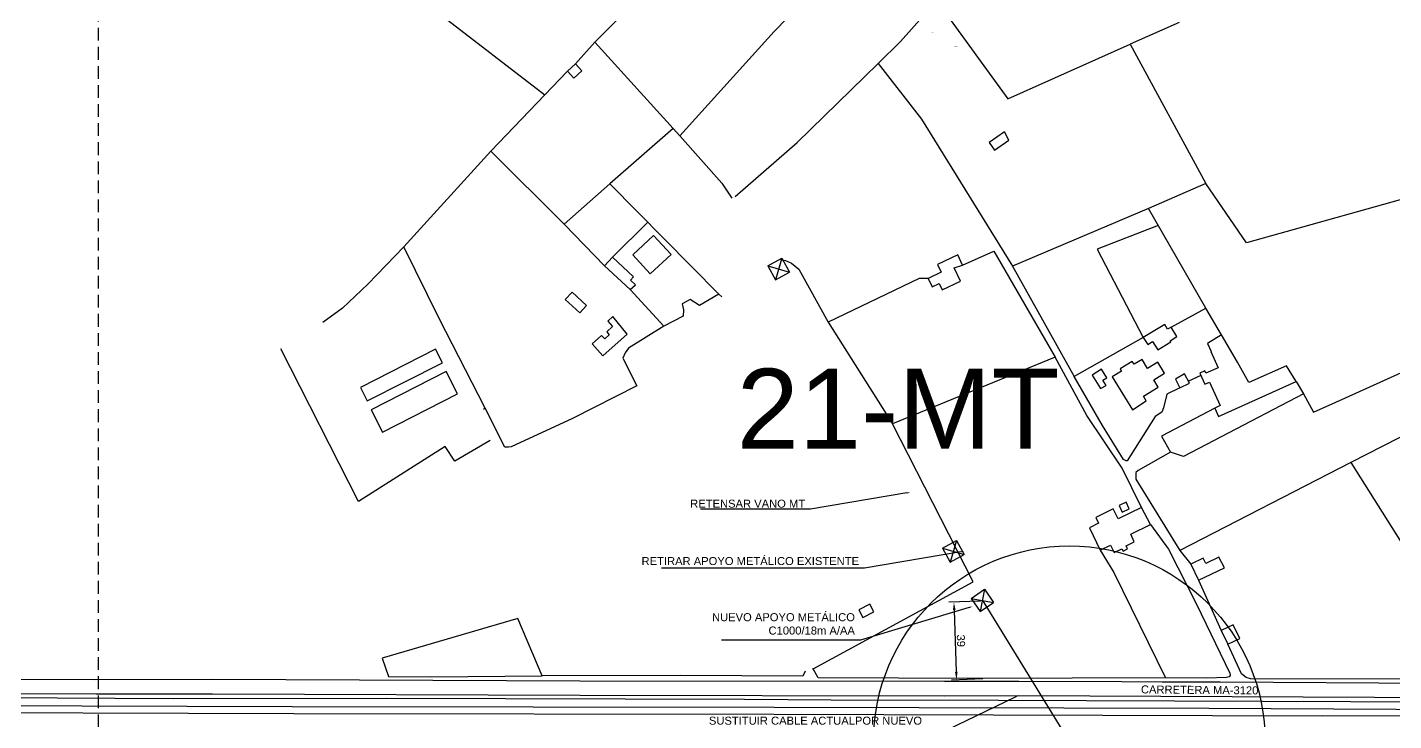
# Model space of a CAD drawing. Header units: millimetres. Extents: x 487814 to 495125, y 4392873 to 4398925.
# Drawn here: x 490261 to 490943, y 4396841 to 4397187 of the extents above; entities that cross this region are included whole.
import ezdxf
from ezdxf import colors
from ezdxf.entities.mleader import LeaderData, LeaderLine
from ezdxf.enums import TextEntityAlignment as Align
from ezdxf.math import Vec2, Vec3

# ---------------------------------------------------------------- set-up
doc = ezdxf.new("R2010")
doc.units = ezdxf.units.MM
doc.linetypes.add('TRAZOS2', pattern=[9.525, 6.35, -3.175])
for name, color, linetype in [('Acometida_rotulo', 7, 'Continuous'), ('Cartografia_Base', 8, 'Continuous'), ('MT_CABLE_DESMUNTATGE', 3, 'TANCA'), ('MT_CABLE_EXISTENT', 5, 'Continuous'), ('MT_CABLE_NOU', 1, 'Continuous'), ('MT_TEXTES', 7, 'Continuous'), ('SITUACIÓ', 4, 'Continuous'), ('Texto_Cartografia_Territorial', 7, 'Continuous'), ('Tramo_MT__15_S_E_Trazado', 5, 'TRAZOS2')]:
    doc.layers.add(name, color=color, linetype=linetype)
doc.styles.get("Standard").update_dxf_attribs({"font": 'arial.ttf'})
doc.linetypes.add('TANCA', pattern='A,1,[136,im3.shx,S=0.1,R=0,X=-0.1,Y=-0.1],0,[136,im3.shx,S=0.1,R=180,X=0.1,Y=0.1],0.0001', length=1.0001)
doc.dimstyles.new('im3', dxfattribs={"dimscale": 2, "dimtxt": 1, "dimasz": 1, "dimexe": 1.25, "dimexo": 0.625, "dimgap": 0.4, "dimtad": 1, "dimdsep": 46, "dimtxsty": 'Standard', "dimcen": 1, "dimclrd": 8, "dimclre": 8, "dimadec": 0, "dimazin": 0, "dimtfac": 1, "dimtmove": 0, "dimatfit": 3, "dimfxl": 1, "dimtfill": 1, "dimarcsym": 0})

# ---------------------------------------------------------------- blocks, each defined once
blk = doc.blocks.new('TM')
at = {"linetype": 'Continuous', "lineweight": -3}
for p, q in [((0.002, 0.002), (-0.002, -0.002)), ((-0.002, 0.002), (0.002, -0.002)), ((-0.002, 0.002), (-0.002, -0.002)), ((-0.002, 0.002), (0.002, 0.002)), ((0.002, 0.002), (0.002, -0.002)), ((-0.002, -0.002), (0.002, -0.002))]:
    blk.add_line(p, q, dxfattribs=at)
blk = doc.blocks.new('*D14')
at = {"layer": 'Defpoints', "color": 0, "transparency": 16777216}
for p in [(490738.04, 4396900.28), (490724.88, 4396860.98), (490739.32, 4396861.46)]:
    blk.add_point(p, dxfattribs=at)
at = {"layer": 'MT_TEXTES', "color": 8, "lineweight": -2, "transparency": 16777216}
for p, q in [((490736.79, 4396900.24), (490721.1, 4396899.72)), ((490723.73, 4396895.81), (490724.75, 4396864.98)), ((490738.07, 4396861.42), (490722.39, 4396860.9))]:
    blk.add_line(p, q, dxfattribs=at)
at = {"layer": 'MT_TEXTES', "color": 8, "transparency": 16777216}
for points in [[(490724.4, 4396895.83), (490723.07, 4396895.78), (490723.6, 4396899.8)], [(490725.42, 4396865), (490724.09, 4396864.96), (490724.88, 4396860.98)]]:
    blk.add_solid(points, dxfattribs=at)
at = {"layer": 'MT_TEXTES', "color": 0, "transparency": 16777216, "insert": (490727.09, 4396880.49), "char_height": 4, "attachment_point": 5, "rotation": 271.89001, "bg_fill": 3, "box_fill_scale": 1.1, "bg_fill_color": 256, "bg_fill_true_color": 13158600, "bg_fill_transparency": 0}
blk.add_mtext('39', dxfattribs=at)

msp = doc.modelspace()

# ---------------------------------------------------------------- linework, layer by layer
at = {"layer": 'Cartografia_Base'}
for p, q in [((490836.2, 4397189.22, 136.22), (490811.62, 4397178.53, 136.27)), ((490544.13, 4397179.46, 139.82), (490534.44, 4397168.67, 138.77)), ((490530.42, 4397164.92, 138.95), (490519.18, 4397153.23, 138.8)), ((490519.18, 4397153.23, 138.8), (490492.14, 4397125.1, 138.46)), ((490583.28, 4397136.38, 139.29), (490551.71, 4397108.66, 137.88)), ((490448.65, 4397077.31, 139.48), (490492.14, 4397125.1, 138.46)), ((490492.14, 4397125.1, 138.46), (490528.81, 4397088.55, 136.85)), ((490528.81, 4397088.55, 136.85), (490551.71, 4397108.66, 137.88)), ((490820.8, 4397096.44, 136.2), (490752.8, 4397067.52, 136.64)), ((490849.48, 4397046.64, 137.98), (490820.8, 4397096.44, 136.2)), ((490548.92, 4397067.8, 136.7), (490528.81, 4397088.55, 136.85)), ((490570.57, 4397089.52, 136.23), (490552.95, 4397072.16, 136.03)), ((490752.8, 4397067.52, 136.64), (490783.73, 4397012.52, 136.5)), ((490606.04, 4397053.53, 134.97), (490607.6, 4397052.35, 134.95)), ((490832.12, 4397037.12, 138.17), (490849.48, 4397046.64, 137.98)), ((490857.29, 4397033.34, 138.63), (490849.48, 4397046.64, 137.98)), ((490818.19, 4397031.93, 137.91), (490783.73, 4397012.52, 136.5)), ((490774.1, 4397022.16, 136.39), (490692.87, 4396988.91, 135.1)), ((490846.92, 4397012.94, 139.7), (490840.76, 4397010.1, 139.05)), ((490489.44, 4396996.66, 135.2), (490488.45, 4396995.93, 135.17)), ((490921.84, 4396969.49, 136.35), (490836.45, 4396925.58, 135.82)), ((490836.45, 4396925.58, 135.82), (490842.02, 4396918.76, 136.05)), ((490845.86, 4396910.69, 135.29), (490857.14, 4396885.54, 135.4)), ((490653.17, 4396866.46, 134.11), (490652.67, 4396866.25, 134.1))]:
    msp.add_line(p, q, dxfattribs=at)
for points in [[(490450.46, 4397205.17, 139.09), (490466.33, 4397193.74, 138.47), (490519.18, 4397153.23, 138.8)], [(490653.46, 4397205.17, 142.77), (490633.74, 4397184.76, 141.89), (490586.67, 4397132.66, 140.23), (490544.13, 4397179.46, 140.98), (490569.51, 4397205.17, 142.96)], [(490717.32, 4397205.17, 138.83), (490714.65, 4397199.8, 138.81), (490696.85, 4397179.76, 140.12), (490685.76, 4397168.8, 139.93)], [(490723.1, 4397205.17, 138.98), (490717.63, 4397196.29, 139.52), (490750.48, 4397151.12, 138.67), (490811.62, 4397178.53, 136.32), (490849.41, 4397108.82, 135.53), (490820.8, 4397096.44, 136.2)], [(490980.93, 4397205.17, 135.2), (490996.51, 4397178.54, 134.56), (491010.33, 4397156.27, 133.09), (491030.54, 4397124.23, 134.83), (490869.75, 4397079.22, 136.27), (490849.41, 4397108.82, 136.27)], [(490533.65, 4397161.45, 141.43), (490537.67, 4397165.2, 141.43), (490534.44, 4397168.67, 141.43), (490530.42, 4397164.92, 141.43), (490533.65, 4397161.45, 141.43)], [(490614.29, 4397102.37, 137.3), (490645.25, 4397129.36, 137.56), (490685.76, 4397168.8, 139.93)], [(490685.76, 4397168.8, 139.93), (490707.42, 4397140.95, 138.59), (490752.8, 4397067.52, 136.64)], [(490743.8, 4397125.47, 137.46), (490750.98, 4397130.44, 137.92), (490748.82, 4397134.61, 138.05), (490741.15, 4397129.29, 137.65), (490743.8, 4397125.47, 137.46)], [(490586.67, 4397132.66, 139.52), (490607.67, 4397109.1, 137.64), (490612.56, 4397101.54, 137.23)], [(490551.71, 4397108.66, 137.88), (490606.04, 4397053.53, 136.77), (490596.42, 4397047.98, 137.15), (490591.85, 4397050.92, 137.45), (490587.86, 4397048.76, 137.53), (490588.43, 4397045.7, 137), (490588.32, 4397042.61, 137), (490578.71, 4397037.54, 137), (490561.74, 4397055.92, 137.64)], [(490825.67, 4397087.97, 135), (490795.1, 4397076.08, 135), (490818.19, 4397031.93, 136.33)], [(490571.87, 4397063.78, 135.6), (490582.29, 4397073.48, 135.66), (490573.53, 4397082.88, 136.06), (490563.12, 4397073.18, 136), (490571.87, 4397063.78, 135.6)], [(490578.71, 4397037.54, 137.83), (490560.95, 4397026.67, 137.08), (490559.32, 4397024.31, 137.3), (490558.19, 4397021.65, 137.41), (490565.19, 4397007.88, 136.47), (490533.01, 4396991.45, 135.76), (490502.38, 4396977.31, 135.95), (490500.96, 4396977.11, 135.99), (490499.25, 4396977.18, 135.99), (490489.44, 4396996.66, 136.59), (490466.39, 4397041.51, 137.98), (490448.65, 4397077.31, 139.14), (490430.69, 4397058.66, 139.67), (490418.1, 4397046.68, 139.67), (490408.26, 4397039.41, 138.92)], [(490717.68, 4397055.73, 134.86), (490726.79, 4397060.03, 134.94), (490723.64, 4397066.7, 134.92), (490727.87, 4397068.11, 134.95), (490725.46, 4397073.2, 134.94), (490715.46, 4397068.48, 134.85), (490717.29, 4397064.62, 134.86), (490710.71, 4397061.51, 134.8), (490712.71, 4397057.28, 134.82), (490716.18, 4397058.92, 134.85), (490717.68, 4397055.73, 134.86)], [(490727.87, 4397068.11, 136.5), (490743.47, 4397075.14, 136.08), (490774.1, 4397022.16, 136.39)], [(490561.74, 4397055.92, 135.61), (490564.47, 4397058.27, 135.6), (490561.94, 4397060.61, 135.7), (490563.54, 4397062.34, 135.72), (490552.95, 4397072.16, 136.03), (490548.92, 4397067.8, 135.98), (490561.74, 4397055.92, 135.61)], [(490637.02, 4397070.81, 134.7), (490639.39, 4397070.39, 134.69), (490642.35, 4397069.12, 134.67), (490646.15, 4397066.16, 134.62), (490660.73, 4397039.57, 134.32)], [(490710.71, 4397061.51, 137.41), (490706.25, 4397061.38, 136.05), (490660.73, 4397039.57, 134.98), (490692.87, 4396988.91, 135.1)], [(490898.34, 4397003.88, 138.6), (490903.26, 4396994.71, 138.02), (490919.26, 4397001.78, 138.25), (491009.88, 4397042.82, 138.21), (491057.87, 4397064.8, 136.77), (491064.65, 4397047.02, 136.72), (491065.74, 4397043.03, 136.85), (491073.24, 4397022.82, 136.64), (491080.62, 4397005.06, 135.85), (491083.24, 4396999.26, 135.74), (491089.99, 4396987.9, 135.49), (491095.14, 4396978.06, 135.7)], [(490536.58, 4397044.22, 139.69), (490539.99, 4397047.9, 139.69), (490532.79, 4397054.58, 139.69), (490529.38, 4397050.9, 139.69), (490536.58, 4397044.22, 139.69)], [(490548.07, 4397022.84, 135.48), (490560.28, 4397033.65, 135.87), (490553.1, 4397042.37, 135.88), (490550.61, 4397040.16, 135.85), (490553.03, 4397037.42, 135.93), (490550.07, 4397034.8, 135.74), (490551.39, 4397033.32, 135.79), (490549.07, 4397031.27, 135.65), (490547.56, 4397032.99, 135.59), (490542.81, 4397028.78, 135.46), (490548.07, 4397022.84, 135.48)], [(490825.42, 4397025.76, 136.75), (490831.93, 4397029.73, 136.84), (490831.58, 4397030.3, 136.84), (490835, 4397032.39, 136.89), (490832.12, 4397037.12, 136.71), (490830.37, 4397036.06, 136.66), (490828.91, 4397038.46, 136.58), (490818.19, 4397031.93, 136.33), (490820.52, 4397028.5, 136.5), (490822.88, 4397029.93, 136.54), (490825.42, 4397025.76, 136.75)], [(490855.87, 4396992.45, 136.35), (490894.6, 4397009.91, 135.11), (490889.75, 4397017.74, 135.21), (490870.92, 4397009.44, 135.98), (490865.31, 4397019.59, 136.09), (490857.29, 4397033.34, 136.25), (490850.32, 4397029.03, 136.55), (490852.13, 4397024.99, 136.52), (490851.92, 4397024.89, 136.53), (490855.55, 4397016.84, 136.44), (490849.5, 4397014.11, 136.58), (490848.97, 4397015.29, 136.6), (490846.39, 4397014.13, 136.66), (490848.89, 4397008.59, 136.58), (490851.34, 4397009.69, 136.52), (490856.65, 4396997.93, 136.35), (490853.95, 4396996.71, 136.41), (490855.87, 4396992.45, 136.35)], [(490491.91, 4396980.58, 135.91), (490474.15, 4396970.19, 136.21), (490469.32, 4396977.48, 136.36), (490425.99, 4396950.01, 136.66), (490387.25, 4397026.38, 137.71)], [(490430.47, 4397000.31, 136.32), (490467.96, 4397019.37, 136.23), (490464.56, 4397026.07, 136.42), (490427.07, 4397007.01, 136.58), (490430.47, 4397000.31, 136.32)], [(490817.3, 4396947.05, 137.26), (490807.72, 4396966.64, 137.49), (490790.01, 4396992.97, 136.62), (490774.1, 4397022.16, 136.39)], [(490812.75, 4396995.84, 136.41), (490819.7, 4397000.26, 136.51), (490818.24, 4397002.66, 136.52), (490825.69, 4397007.2, 136.62), (490823.44, 4397010.89, 136.63), (490828.76, 4397014.13, 136.7), (490825.43, 4397019.6, 136.71), (490820.37, 4397016.52, 136.63), (490817.62, 4397021.03, 136.64), (490813.58, 4397018.58, 136.57), (490812.69, 4397020.05, 136.49), (490806.63, 4397016.36, 136.38), (490807.39, 4397015.11, 136.45), (490802.74, 4397012.28, 136.37), (490812.75, 4396995.84, 136.41)], [(490438.09, 4396984.67, 135.71), (490475.61, 4397003.81, 135.59), (490469.91, 4397015, 136.06), (490432.39, 4396995.86, 136.14), (490438.09, 4396984.67, 135.71)], [(490836.39, 4397006.81, 139.2), (490829.93, 4397003.71, 139.2), (490828.37, 4396996.9, 138.93), (490827.5, 4396994.61, 138.66), (490824.18, 4396992.5, 138.51), (490810.14, 4396970.3, 138.17), (490809.59, 4396970.32, 138.21), (490808.38, 4396971.08, 138.25), (490797.83, 4396987.98, 138.66), (490783.73, 4397012.52, 136.5)], [(490796.8, 4397006.46, 140.67), (490799.61, 4397007.91, 140.67), (490797.94, 4397010.61, 140.67), (490799.93, 4397011.83, 140.67), (490797.31, 4397016.08, 140.67), (490792.64, 4397013.2, 140.67), (490796.8, 4397006.46, 140.67)], [(490836.39, 4397006.81, 140.9), (490841.23, 4397009.23, 140.9), (490838.77, 4397013.81, 140.9), (490834.33, 4397011.13, 140.9), (490836.39, 4397006.81, 140.9)], [(490894.6, 4397009.91, 141.07), (490898.34, 4397003.88, 139.55), (490838.27, 4396972.45, 138.6), (490831.8, 4396974.68, 138.52)], [(490853.95, 4396996.71, 138.48), (490827.36, 4396982.71, 137.83), (490831.8, 4396974.68, 137.42), (490815.72, 4396965.6, 137.15), (490814.55, 4396964.49, 137.15), (490814.54, 4396961.25, 137.15), (490836.45, 4396925.58, 135.82)], [(490829.24, 4396861.9, 134.41), (490736.05, 4396861.67, 134.83), (490655.78, 4396861.98, 135.44), (490653.17, 4396866.46, 135.14), (490733.15, 4396909.99, 135.02), (490692.87, 4396988.91, 135.1)], [(490962.07, 4396989.99, 137.38), (490921.84, 4396969.49, 135.82), (490990.16, 4396861.28, 133.65), (490871.78, 4396861.5, 133.88), (490869.64, 4396862.12, 134.18), (490867.31, 4396863.94, 134.26), (490860.41, 4396878.73, 134.45)], [(490807.71, 4396944.74, 139.73), (490811.15, 4396946.31, 139.73), (490809.62, 4396949.67, 139.73), (490806.18, 4396948.09, 139.73), (490807.71, 4396944.74, 139.73)], [(490803.73, 4396924.54, 134.93), (490807.54, 4396926.39, 134.95), (490808.08, 4396925.3, 134.94), (490810.33, 4396926.39, 134.96), (490809.58, 4396927.94, 134.98), (490813.72, 4396929.96, 135.02), (490811.92, 4396933.66, 135.15), (490821.87, 4396938.5, 135.37), (490817.3, 4396947.05, 135.64), (490805.63, 4396941.36, 135.36), (490803.2, 4396946.35, 135.45), (490794.42, 4396942.07, 135.23), (490795.84, 4396939.15, 135.18), (490791.25, 4396936.91, 135.06), (490796.67, 4396925.77, 134.93), (490801.89, 4396928.31, 134.97), (490803.73, 4396924.54, 134.93)], [(490821.87, 4396938.5, 137.26), (490830.76, 4396926.32, 137.15), (490844.75, 4396898.76, 136.12), (490861.46, 4396864.33, 135.06), (490861.63, 4396863.12, 134.98), (490861.19, 4396862.52, 134.98), (490859.78, 4396862.2, 134.98), (490850.01, 4396861.88, 134.41), (490829.24, 4396861.9, 134.41)], [(490796.67, 4396925.77, 136.65), (490803.57, 4396914.61, 136.05), (490829.24, 4396861.9, 134.41)], [(490845.86, 4396910.69, 134.95), (490858.85, 4396916.87, 134.77), (490856, 4396922.28, 134.86), (490849.41, 4396919.14, 134.87), (490848.19, 4396921.7, 134.91), (490842.02, 4396918.76, 134.98), (490845.86, 4396910.69, 134.95)], [(490678.08, 4396892.13, 137.8), (490683.51, 4396894.93, 137.8), (490681.5, 4396898.82, 137.8), (490676.07, 4396896.02, 137.8), (490678.08, 4396892.13, 137.8)], [(490462.01, 4396862.41, 134.86), (490517.78, 4396862.96, 134.73), (490505.76, 4396891.6, 134.59), (490437.88, 4396871.84, 134.63), (490441.01, 4396862.73, 135.06), (490462.01, 4396862.41, 134.86)], [(490860.41, 4396878.73, 134.46), (490866.42, 4396881.61, 134.27), (490863.15, 4396888.42, 134.38), (490857.14, 4396885.54, 134.63), (490860.41, 4396878.73, 134.46)], [(491437.58, 4396866.22, 131.58), (491440.03, 4396861.99, 131.07), (491440.17, 4396861.15, 131.09), (491440.12, 4396860.47, 131.09), (491439.76, 4396859.9, 131.09), (491438.37, 4396858.91, 131.19), (491437.39, 4396858.76, 130.97), (491363.79, 4396858.73, 131.69), (491222.25, 4396859.28, 133.37), (491208.02, 4396858.85, 132.69), (490962.38, 4396859.23, 132.35), (490856.64, 4396859.78, 133.44), (490827.67, 4396859.74, 133.68), (490807.54, 4396860.05, 134.09), (490755.94, 4396860.23, 134.4), (490718.95, 4396860.12, 134.24), (490536.63, 4396860.37, 133.91), (490353.03, 4396861.11, 135.31), (490294.34, 4396861, 135.83), (490197.88, 4396861.29, 137.67)], [(490649.32, 4396865.31, 135.05), (490648.08, 4396862.86, 134.9), (490587.21, 4396863.14, 134.63), (490517.78, 4396862.96, 134.73)], [(490197.65, 4396854.24, 137.67), (490295, 4396853.95, 135.83), (490353.06, 4396854.06, 135.31), (490536.8, 4396853.32, 133.91), (490718.96, 4396853.07, 134.24), (490755.93, 4396853.18, 134.4), (491004.84, 4396851.98, 132.44), (491074.9, 4396851.98, 132.84), (491148.03, 4396851.73, 133.54), (491224.54, 4396851.8, 132.69), (491421.15, 4396851.19, 131.15), (491454.35, 4396851.17, 130.77), (491509.72, 4396851.56, 130.37), (491552.29, 4396851.34, 129.76), (491578.03, 4396850.54, 129.52), (491608.28, 4396848.13, 129.18), (491608.12, 4396846.2, 129.18)], [(491229.82, 4396851.74, 133.04), (491229.69, 4396848.88, 132.9), (490745.78, 4396850.67, 134.37), (490662.27, 4396850.78, 134.23), (490618.89, 4396851.2, 134.28), (490439.84, 4396851.63, 135), (490333.64, 4396851.52, 135.52), (490246.13, 4396851.94, 136.67), (490171.25, 4396852.53, 138.73)], [(491621.76, 4396840.48, 129.04), (491610.34, 4396841.77, 129.2), (491600.03, 4396842.72, 129.38), (491584.52, 4396843.84, 129.47), (491565.61, 4396844.67, 129.54), (491547.83, 4396845, 129.6), (491523.41, 4396845.19, 129.8), (491245.93, 4396845.93, 132.14), (491223.84, 4396845.75, 132.15), (491158.85, 4396845.76, 132.54), (491121.39, 4396845.99, 132.61), (490944.64, 4396846.23, 132.83), (490850.93, 4396846.62, 133.38), (490633.81, 4396847.15, 134.87), (490392.99, 4396847.43, 136.38), (490182.67, 4396848.11, 138.29)], [(491584.48, 4396840.35, 129.4), (491565.35, 4396841.21, 129.47), (491553.71, 4396841.47, 129.5), (491522.38, 4396841.74, 129.73), (491320.71, 4396842.3, 131.31), (491234.77, 4396842.09, 131.65), (491204.9, 4396842.3, 131.82), (491117.28, 4396842.32, 132.1), (490947.21, 4396842.93, 132.29), (490907.55, 4396842.89, 132.5), (490633.79, 4396843.67, 134.87), (490393.73, 4396843.95, 136.38), (490182.89, 4396844.63, 138.29)]]:
    msp.add_polyline3d(points, dxfattribs=at)
at = {"layer": 'MT_CABLE_NOU'}
msp.add_lwpolyline([(490799.22, 4396801.24), (490737.87, 4396900.86)], dxfattribs=at)

# ---------------------------------------------------------------- block references
at = {"layer": 'MT_CABLE_DESMUNTATGE', "color": 8, "xscale": 1999.99999999993, "yscale": 2000, "zscale": 2000, "rotation": 28.55066980076534}
msp.add_blockref('TM', (490723.27, 4396925.19), dxfattribs=at)
at = {"layer": 'MT_CABLE_EXISTENT', "color": 8, "xscale": 1999.99999999993, "yscale": 2000, "zscale": 2000, "rotation": 28.55066980076534}
msp.add_blockref('TM', (490635.98, 4397066.19), dxfattribs=at)
at = {"layer": 'MT_CABLE_NOU', "color": 8, "xscale": 2000.000000000123, "yscale": 2000, "zscale": 2000, "rotation": 34.54811898855665}
msp.add_blockref('TM', (490737.79, 4396900.66), dxfattribs=at)

# ---------------------------------------------------------------- texts
at = {"layer": 'Acometida_rotulo'}
for s, p in [('0552771', (490711.74, 4397184.05)), ('0184010', (490723.57, 4397177.03)), ('0549574', (490757.84, 4397008.84))]:
    msp.add_text(s, height=0.35, dxfattribs=at).set_placement(p, align=Align.BOTTOM_LEFT)
at = {"layer": 'SITUACIÓ', "color": 4}
msp.add_text('21-MT', height=40, dxfattribs=at).set_placement((490615.03, 4396964.37, 1.89), align=Align.BOTTOM_LEFT)
at = {"layer": 'Texto_Cartografia_Territorial'}
msp.add_text('CARRETERA MA-3120', height=4, rotation=359.49041, dxfattribs=at).set_placement((490817.02, 4396854.21))

# ---------------------------------------------------------------- leaders
at = {"layer": 'MT_TEXTES'}
ml = msp.add_multileader_mtext('Standard', dxfattribs=at)
ml.set_content('RETENSAR VANO MT', color=256)
ml.set_leader_properties(color=8)
ml.build(insert=Vec2(0, 0))
ml.multileader.update_dxf_attribs({"text_left_attachment_type": 5, "text_right_attachment_type": 5, "dogleg_length": 0.36, "arrow_head_size": 2, "scale": 2})
ctx = ml.context
ctx.base_point, ctx.scale, ctx.arrow_head_size, ctx.plane_origin = Vec3(490587.61, 4396946.17), 2, 2, Vec3(490766.3, 4396857.41)
ctx.left_attachment, ctx.right_attachment, ctx.text_align_type = 5, 5, 2
notes = []
notes.append((ctx, [(0, (1, 1, 0), (490651.95, 4396946.17), (-1, 0), 0.72, [(0, [(490702.03, 4396954.66)], 0, [])])]))
ctx.mtext.insert, ctx.mtext.alignment, ctx.mtext.flow_direction = Vec3(490649.23, 4396950.97), 3, 5
ml = msp.add_multileader_mtext('Standard', dxfattribs=at)
ml.set_content('RETIRAR APOYO METÁLICO EXISTENTE', color=256)
ml.set_leader_properties(color=8)
ml.build(insert=Vec2(0, 0))
ml.multileader.update_dxf_attribs({"text_left_attachment_type": 5, "text_right_attachment_type": 5, "dogleg_length": 0.36, "arrow_head_size": 2, "scale": 2})
ctx = ml.context
ctx.base_point, ctx.scale, ctx.arrow_head_size, ctx.plane_origin = Vec3(490562.54, 4396916.75), 2, 2, Vec3(490793.23, 4396827.99)
ctx.left_attachment, ctx.right_attachment, ctx.text_align_type = 5, 5, 2
notes.append((ctx, [(0, (1, 1, 0), (490678.88, 4396916.75), (-1, 0), 0.72, [(0, [(490728.96, 4396925.24)], 0, [])])]))
ctx.mtext.insert, ctx.mtext.alignment, ctx.mtext.flow_direction = Vec3(490676.16, 4396922.31), 3, 5
ml = msp.add_multileader_mtext('Standard', dxfattribs=at)
ml.set_content('NUEVO APOYO METÁLICO \\PC1000/18m A/AA', color=256)
ml.set_leader_properties(color=8)
ml.build(insert=Vec2(0, 0))
ml.multileader.update_dxf_attribs({"text_left_attachment_type": 5, "text_right_attachment_type": 5, "dogleg_length": 0.36, "arrow_head_size": 2, "scale": 2})
ctx = ml.context
ctx.base_point, ctx.scale, ctx.arrow_head_size, ctx.plane_origin = Vec3(490598.96, 4396880.75), 2, 2, Vec3(490791.17, 4396791.99)
ctx.left_attachment, ctx.right_attachment, ctx.text_align_type = 5, 5, 2
notes.append((ctx, [(0, (1, 1, 0), (490676.83, 4396880.75), (-1, 0), 0.72, [(0, [(490733.08, 4396897.65)], 0, [])])]))
ctx.mtext.insert, ctx.mtext.alignment, ctx.mtext.flow_direction = Vec3(490674.11, 4396894.27), 3, 5
ml = msp.add_multileader_mtext('Standard', dxfattribs=at)
ml.set_content('SUSTITUIR CABLE ACTUALPOR NUEVO \\PCABLE LARL-125', color=256)
ml.set_leader_properties(color=8)
ml.build(insert=Vec2(0, 0))
ml.multileader.update_dxf_attribs({"text_left_attachment_type": 5, "text_right_attachment_type": 5, "dogleg_length": 0.36, "arrow_head_size": 2, "scale": 2})
ctx = ml.context
ctx.base_point, ctx.scale, ctx.arrow_head_size, ctx.plane_origin = Vec3(490594.22, 4396831.13), 2, 2, Vec3(490809.9, 4396728.57)
ctx.left_attachment, ctx.right_attachment, ctx.text_align_type = 5, 5, 2
notes.append((ctx, [(0, (1, 1, 0), (490710.37, 4396831.13), (-1, 0), 0.72, [(0, [(490755.93, 4396853.18)], 0, [])])]))
ctx.mtext.insert, ctx.mtext.alignment, ctx.mtext.flow_direction = Vec3(490707.65, 4396842.59), 3, 5
for ctx, leaders in notes:
    for number, flags, end, landing, length, lines in leaders:
        leader = LeaderData()
        leader.index, (leader.has_last_leader_line, leader.has_dogleg_vector, leader.attachment_direction) = number, flags
        leader.last_leader_point, leader.dogleg_vector, leader.dogleg_length = Vec3(end), Vec3(landing), length
        for number, points, colour, breaks in lines:
            line = LeaderLine()
            line.index, line.vertices, line.color, line.breaks = number, Vec3.list(points), colors.encode_raw_color(colour), breaks
            leader.lines.append(line)
        ctx.leaders.append(leader)

# ---------------------------------------------------------------- next in the draw order: dimensions: what is measured, and where the dimension line sits
dim = msp.add_aligned_dim(p1=(490738.04, 4396900.28), p2=(490739.32, 4396861.46), distance=-14.44, dimstyle='im3', override={"dimtxt": 2, "dimasz": 2, "dimdec": 0}, dxfattribs=at)
dim.commit()
dim.dimension.update_dxf_attribs({"geometry": '*D14', "text_midpoint": (490727.09, 4396880.49)})

# ---------------------------------------------------------------- next in the draw order: linework, layer by layer
at = {"layer": 'SITUACIÓ', "color": 4}
msp.add_circle((490781.25, 4396830, 138.15), 97.87, dxfattribs=at)
at = {"layer": 'Tramo_MT__15_S_E_Trazado', "linetype": 'TRAZOS2'}
msp.add_lwpolyline([(490296.11, 4398160.52), (494163.23, 4398160.52), (494163.23, 4394637.06), (490296.11, 4394637.06)], close=True, dxfattribs=at)

doc.saveas('drawing.dxf')
